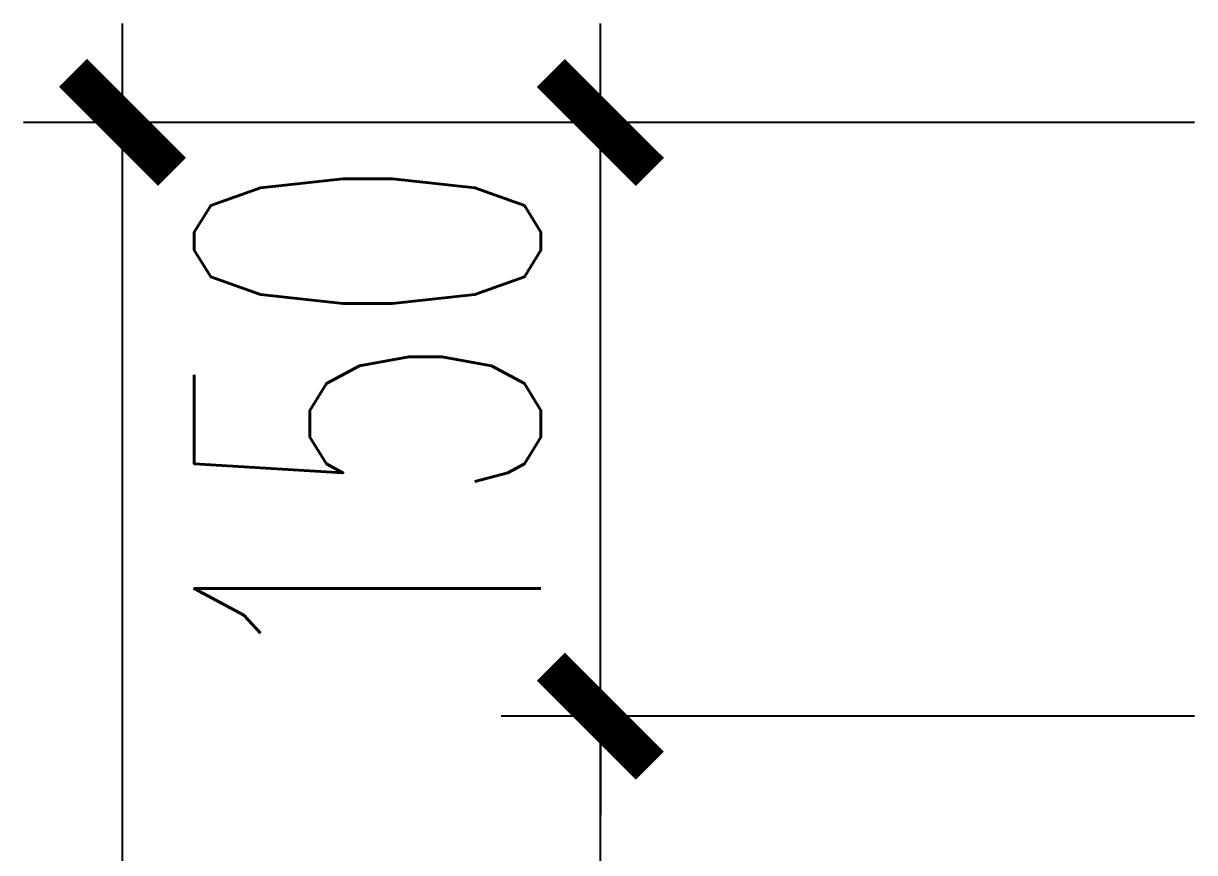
# Model space of a CAD drawing. Header units: inches. Extents: x 24920 to 61775, y 10942 to 38819.
# Drawn here: x 56188 to 56483.7, y 28854.7 to 29064.2 of the extents above; entities that cross this region are included whole.
import ezdxf

# ---------------------------------------------------------------- set-up
doc = ezdxf.new("R2010")
doc.units = ezdxf.units.IN
doc.header["$MEASUREMENT"] = 0
doc.header["$PDMODE"] = 1
doc.styles.add('DIM', font='simplex.shx', dxfattribs={"width": 0.6, "bigfont": 'extfont.shx'})
doc.dimstyles.new('1比25', dxfattribs={"dimscale": 25, "dimtxt": 3.5, "dimasz": 1, "dimexe": 1, "dimexo": 1, "dimgap": 0.6, "dimtad": 1, "dimdec": 0, "dimrnd": 5, "dimzin": 0, "dimdsep": 46, "dimtxsty": 'DIM', "dimblk": 'ARCHTICK', "dimcen": 0.09, "dimdle": 1, "dimclrd": 1, "dimclre": 1, "dimclrt": 1, "dimadec": 0, "dimazin": 0, "dimtfac": 1, "dimtdec": 0, "dimtix": 1, "dimtmove": 2, "dimatfit": 3, "dimldrblk": '引线箭头（自定义）', "dimfxl": 0, "dimtolj": 1, "dimtzin": 0, "dimarcsym": 0})

# ---------------------------------------------------------------- blocks, each defined once
blk = doc.blocks.new('_ArchTick')
at = {"color": 0, "linetype": 'ByBlock', "const_width": 0.4}
blk.add_lwpolyline([(-0.5, -0.5), (0.5, 0.5)], dxfattribs=at)
blk = doc.blocks.new('*D1103')
at = {"color": 1, "lineweight": -2, "transparency": 16777216}
for p, q in [((56505.17, 26948.7), (56505.17, 28738.7)), ((56655.17, 28713.7), (56480.17, 28713.7)), ((56655.17, 26973.7), (56480.17, 26973.7))]:
    blk.add_line(p, q, dxfattribs=at)
at = {"layer": 'Defpoints', "color": 0, "transparency": 16777216}
for p in [(56505.17, 28713.7), (57052.84, 28713.7), (57985.6, 26973.7)]:
    blk.add_point(p, dxfattribs=at)
at = {"color": 1, "lineweight": -2, "transparency": 16777216, "xscale": 25, "yscale": 25, "zscale": 25}
for p, rotation in [((56505.17, 28713.7), 90), ((56505.17, 26973.7), 270)]:
    blk.add_blockref('_ArchTick', p, dxfattribs=dict(at, rotation=rotation))
at = {"color": 1, "transparency": 16777216, "insert": (56446.42, 27843.7), "char_height": 87.5, "attachment_point": 5, "rotation": 90, "style": 'DIM'}
blk.add_mtext('\\A1;1740', dxfattribs=at)
blk = doc.blocks.new('引线箭头（自定义）')
at = {"linetype": 'ByBlock', "lineweight": -2}
h = blk.add_hatch(color=8, dxfattribs=at)
h.dxf.hatch_style = 1
h.paths.add_polyline_path([(-1.195, -0.955), (-0.315, 0), (-1.201, 0.958), (-0.912, 1.212), (0, 0), (-0.912, -1.209)])
at = {"color": 0, "linetype": 'ByBlock', "lineweight": -2}
blk.add_line((-0.315, 0), (-4.751, 0), dxfattribs=at)
blk.add_lwpolyline([(-1.195, -0.955), (-0.315, 0), (-1.201, 0.958), (-0.912, 1.212), (0, 0), (-0.912, -1.209)], close=True, dxfattribs=at)
blk = doc.blocks.new('*D1104')
at = {"color": 1, "lineweight": -2, "transparency": 16777216}
for p, q in [((56505.17, 28863.7), (56505.17, 28888.7)), ((56655.17, 28863.7), (56480.17, 28863.7)), ((56505.17, 28713.7), (56505.17, 28863.7)), ((56655.17, 28713.7), (56480.17, 28713.7)), ((56505.17, 28713.7), (56505.17, 28688.7))]:
    blk.add_line(p, q, dxfattribs=at)
at = {"layer": 'Defpoints', "color": 0, "transparency": 16777216}
for p in [(56505.17, 28863.7), (57985.48, 28863.7), (57052.84, 28713.7)]:
    blk.add_point(p, dxfattribs=at)
at = {"color": 1, "lineweight": -2, "transparency": 16777216, "xscale": 25, "yscale": 25, "zscale": 25}
for p, rotation in [((56505.17, 28863.7), 270), ((56505.17, 28713.7), 90)]:
    blk.add_blockref('_ArchTick', p, dxfattribs=dict(at, rotation=rotation))
at = {"color": 1, "transparency": 16777216, "insert": (56446.42, 28788.7), "char_height": 87.5, "attachment_point": 5, "rotation": 90, "style": 'DIM'}
blk.add_mtext('\\A1;150', dxfattribs=at)
blk = doc.blocks.new('*D1518')
at = {"color": 1, "lineweight": -2, "transparency": 16777216}
for p, q in [((56384.53, 26288.7), (56384.53, 28888.7)), ((56534.53, 28863.7), (56359.53, 28863.7)), ((56534.53, 26313.7), (56359.53, 26313.7))]:
    blk.add_line(p, q, dxfattribs=at)
at = {"layer": 'Defpoints', "color": 0, "transparency": 16777216}
for p in [(56384.53, 28863.7), (56567.67, 28863.7), (56567.67, 26313.7)]:
    blk.add_point(p, dxfattribs=at)
at = {"color": 1, "lineweight": -2, "transparency": 16777216, "xscale": 25, "yscale": 25, "zscale": 25}
for p, rotation in [((56384.53, 28863.7), 90), ((56384.53, 26313.7), 270)]:
    blk.add_blockref('_ArchTick', p, dxfattribs=dict(at, rotation=rotation))
at = {"color": 1, "transparency": 16777216, "insert": (56325.78, 27588.7), "char_height": 87.5, "attachment_point": 5, "rotation": 90, "style": 'DIM'}
blk.add_mtext('\\A1;2550', dxfattribs=at)
blk = doc.blocks.new('herhh')
for base, p1, p2, picture, middle in [((56384.53, 28863.7), (56567.67, 26313.7), (56567.67, 28863.7), '*D1518', (56325.78, 27588.7)), ((56505.17, 28863.7), (57052.84, 28713.7), (57985.48, 28863.7), '*D1104', (56446.42, 28788.7)), ((56505.17, 28713.7), (57985.6, 26973.7), (57052.84, 28713.7), '*D1103', (56446.42, 27843.7))]:
    dim = blk.add_linear_dim(base=base, p1=p1, p2=p2, angle=90, dimstyle='1比25')
    dim.commit()
    dim.dimension.update_dxf_attribs({"geometry": picture, "text_midpoint": middle})

msp = doc.modelspace()

# ---------------------------------------------------------------- block references
msp.add_blockref('herhh', (-171.5, 175.5))

doc.saveas('drawing.dxf')
